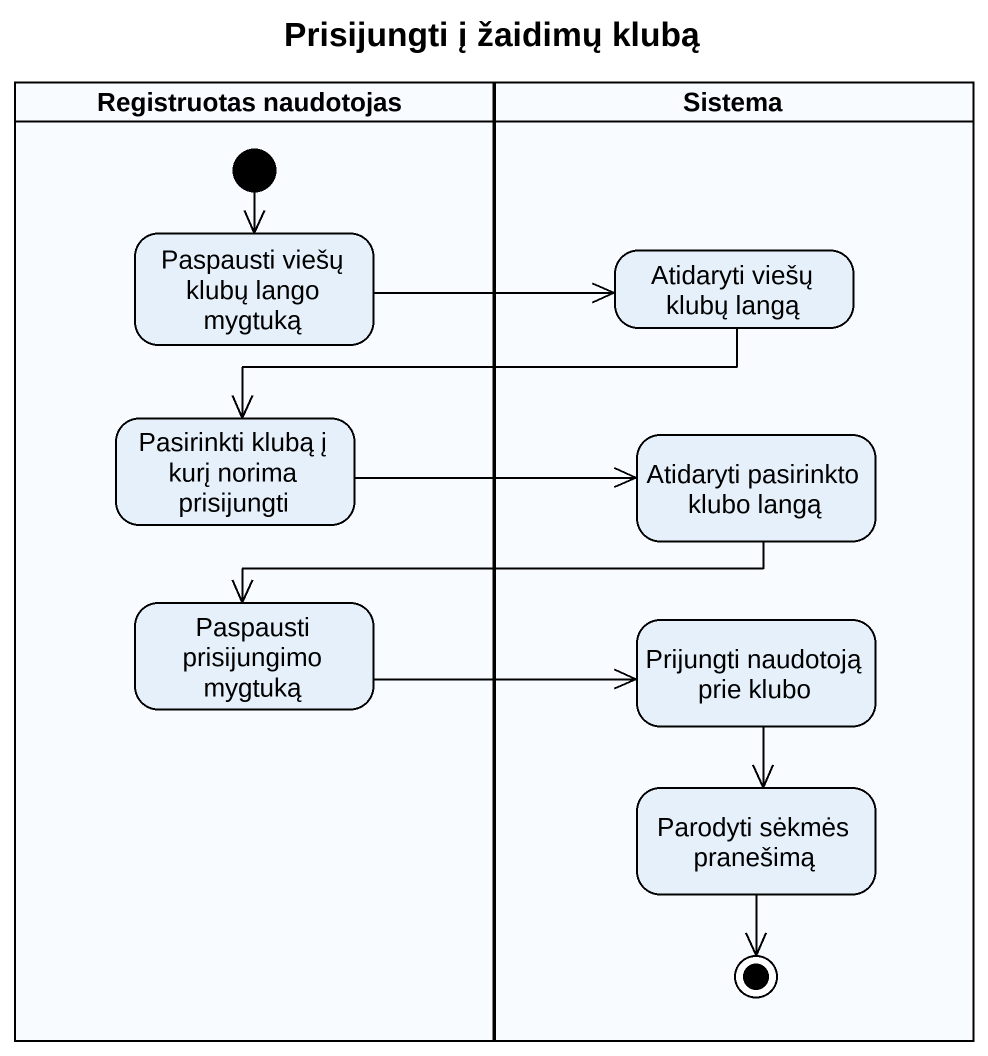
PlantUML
@startuml
title Prisijungti į žaidimų klubą
hide empty description
state "Registruotas naudotojas" as Registruotas_naudotojas <<partition>> {
  state "Paspausti viešų klubų lango mygtuką" as Paspausti_viešų_klubų_lango
  state "Pasirinkti klubą į kurį norima prisijungti" as Pasirinkti_klubą_į_kurį
  state "Paspausti prisijungimo mygtuką" as Paspausti_prisijungimo
  [*] --> Paspausti_viešų_klubų_lango
}
state Sistema <<partition>> {
  state "Atidaryti viešų klubų langą" as Atidaryti_viešų_klubų_langą
  state "Atidaryti pasirinkto klubo langą" as Atidaryti_pasirinkto_klubo
  state "Prijungti naudotoją prie klubo" as Prijungti_naudotoją_prie
  state "Parodyti sėkmės pranešimą" as Parodyti_sėkmės_pranešimą
  Parodyti_sėkmės_pranešimą --> [*]
}
Paspausti_viešų_klubų_lango -right-> Atidaryti_viešų_klubų_langą
Atidaryti_viešų_klubų_langą -left-> Pasirinkti_klubą_į_kurį
Pasirinkti_klubą_į_kurį -right-> Atidaryti_pasirinkto_klubo
Atidaryti_pasirinkto_klubo -left-> Paspausti_prisijungimo
Paspausti_prisijungimo -right-> Prijungti_naudotoją_prie
Prijungti_naudotoją_prie --> Parodyti_sėkmės_pranešimą
@enduml
